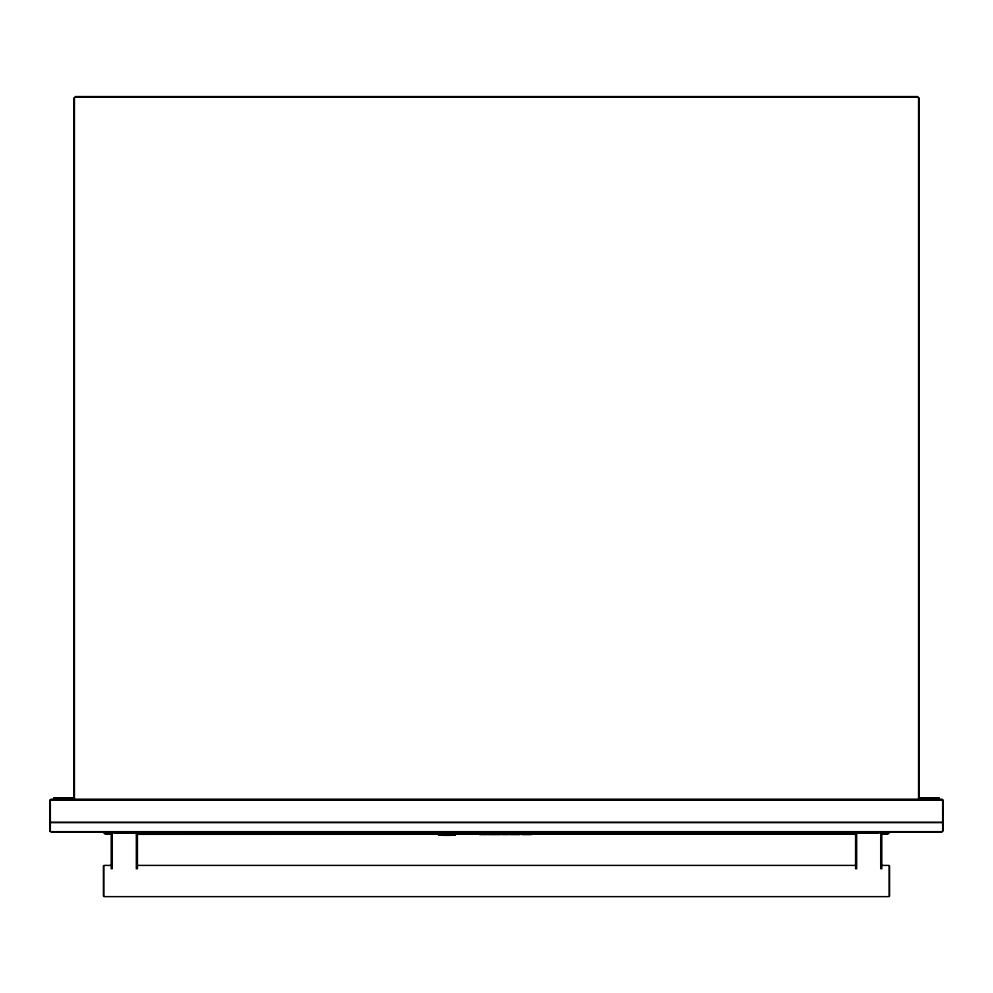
<?xml version="1.0" encoding="UTF-8"?>
<svg xmlns="http://www.w3.org/2000/svg" width="993" height="993" viewBox="0 0 993 993"><rect width="100%" height="100%" fill="white"/><g stroke="black" fill="none" stroke-linecap="round" stroke-linejoin="round"><path stroke-width="1.49" d="M943.164 800.656L943.164 831.004L943.226 800.209M75.183 96.569L917.817 96.569M75.183 97.115L917.817 97.115M53.709 797.95L73.867 797.95M919.133 797.95L939.291 797.95M53.709 798.335L73.867 798.335M919.133 798.335L939.291 798.335M50.556 799.427L942.444 799.427M51.003 799.489L941.997 799.489M50.556 799.762L942.444 799.762M51.003 799.986L941.997 799.986M50.556 822.291L942.444 822.291M50.556 822.614L942.444 822.614M51.003 831.675L941.997 831.675M51.003 832.171L941.997 832.171M104.389 832.544L112.135 832.544M136.935 832.544L856.065 832.544M880.865 832.544L888.611 832.544M290.949 832.655L702.051 832.655M104.042 832.879L112.135 832.879M136.935 832.879L856.065 832.879M880.865 832.879L888.958 832.879M291.396 833.04L701.604 833.04M104.389 833.214L112.135 833.214M113.785 833.251L134.812 833.251M136.935 833.214L856.065 833.214M858.188 833.251L879.215 833.251M880.865 833.214L888.611 833.214M104.389 833.462L112.135 833.462M136.413 833.45L856.587 833.45M880.865 833.462L888.611 833.462M105.059 833.772L111.626 833.586M136.413 833.772L856.587 833.586M881.374 833.586L887.941 833.772M105.432 833.971L111.626 833.971M136.413 833.971L856.587 833.971M881.374 833.971L887.568 833.971M105.432 834.108L111.626 834.108M136.413 834.108L856.587 834.108M881.374 834.108L887.568 834.108M136.885 834.319L856.115 834.194M438.161 834.604L455.7 834.604M479.644 834.604L487.377 834.604M488.457 834.604L500.559 834.604M501.974 834.604L508.342 834.604M509.67 834.604L519.823 834.604M521.809 834.604L531.367 834.604M438.496 835.175L455.377 835.175M443.362 835.349L450.487 835.349M104.327 865.399L112.072 865.399M136.873 865.399L856.127 865.399M880.928 865.399L888.673 865.399M104.327 896.642L888.673 896.642M942.903 800.209L943.052 825.742M942.667 800.656L942.667 831.004M919.121 97.86L919.121 799.266M918.562 97.86L918.562 799.266M889.591 865.921L889.591 896.108M889.207 865.536L889.207 896.493M881.821 834.753L881.821 868.85M880.717 834.753L880.717 868.85M856.686 834.753L856.686 868.85M855.581 834.753L855.581 868.85M137.419 834.753L137.419 868.85M136.314 834.753L136.314 868.85M112.283 834.753L112.283 868.85M111.179 834.753L111.179 868.85M103.793 865.536L103.793 896.493M103.409 865.921L103.409 896.108M74.438 97.86L74.438 799.266M73.879 97.86L73.879 799.266M50.333 800.656L50.333 831.004M50.097 800.209L50.097 821.832M49.774 800.209L49.724 825.742M49.836 800.656L49.836 831.004L49.836 800.656"/></g></svg>
